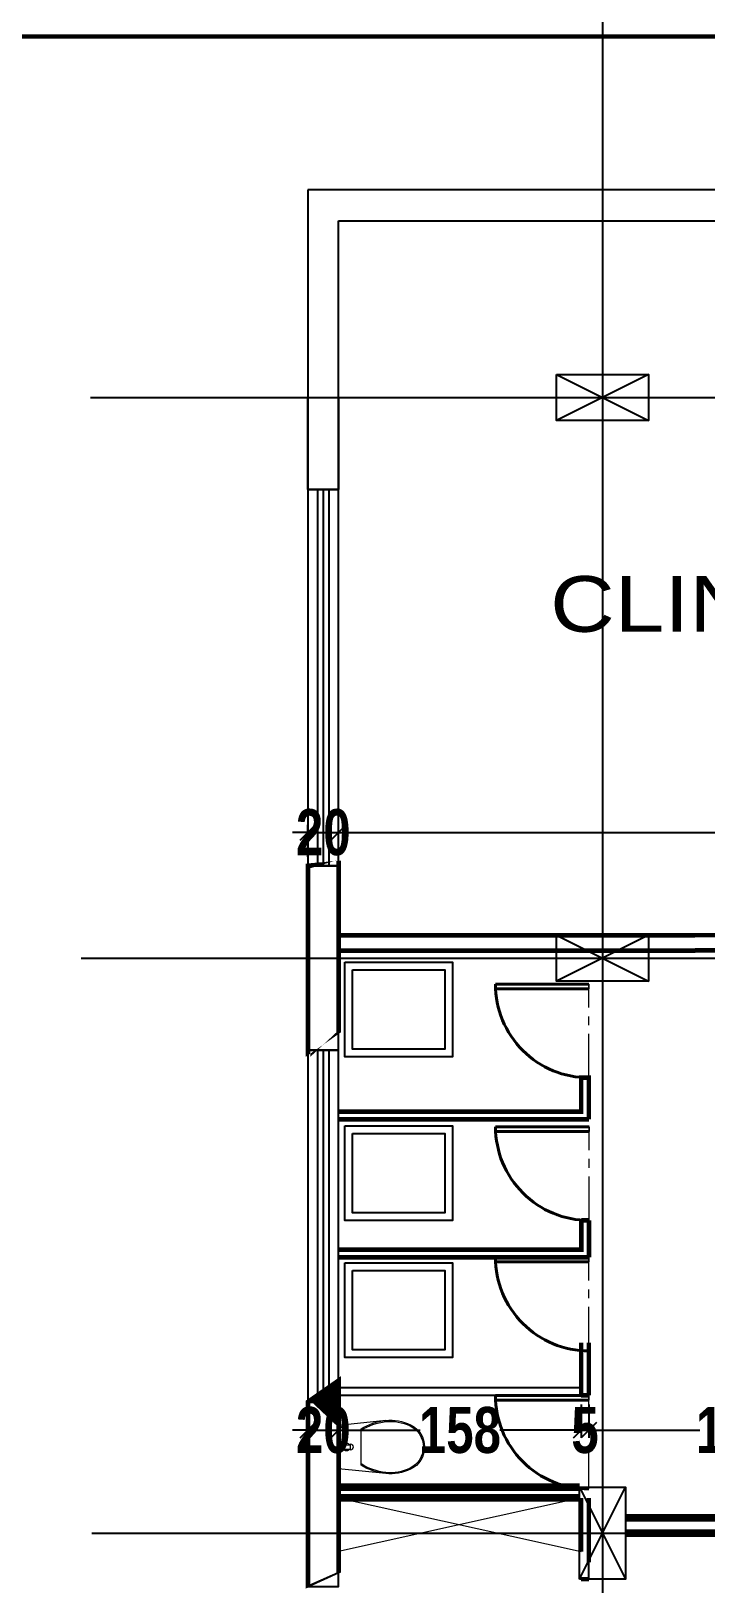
# Model space of a CAD drawing. Extents: x 285329 to 658348, y -83126 to -16980.
# Drawn here: x 340719 to 341158, y -40231 to -39220 of the extents above; entities that cross this region are included whole.
import ezdxf

# ---------------------------------------------------------------- set-up
doc = ezdxf.new("R2010")
doc.units = 0
doc.linetypes.add('CENTER', pattern=[50.79999999999998, 31.75, -6.349999999999998, 6.349999999999998, -6.349999999999998])
doc.layers.get('0').update_dxf_attribs({"linetype": 'CONTINUOUS'})
doc.layers.get('DEFPOINTS').update_dxf_attribs({"color": 9, "linetype": 'CONTINUOUS'})
for name, color, linetype, lineweight in [('02 wall', 3, 'CONTINUOUS', 60), ('A-Axis', 1, 'CENTER', 9), ('A-Door', 5, 'CONTINUOUS', 15), ('A-text function', 30, 'CONTINUOUS', 20), ('SECTION-ar', 131, 'CONTINUOUS', 40), ('VIS', 8, 'CONTINUOUS', 18)]:
    doc.layers.add(name, color=color, linetype=linetype, lineweight=lineweight)
for name, color, linetype in [('04-SANITARY', 1, 'CONTINUOUS'), ('AXIS', 1, 'CONTINUOUS'), ('COLUMN', 5, 'CONTINUOUS'), ('FURNITURE', 4, 'CONTINUOUS'), ('WALL', 7, 'CONTINUOUS'), ('WALL1', 2, 'CONTINUOUS')]:
    doc.layers.add(name, color=color, linetype=linetype)
doc.styles.add('ARIAL', font='BOD_CB.TTF', dxfattribs={"width": 1.199999999999999})
doc.styles.add('CITYBLUEPRINT', font='cityb___.ttf', dxfattribs={"width": 0.8})
doc.dimstyles.new('50', dxfattribs={"dimtxt": 30, "dimasz": 10, "dimexe": 5, "dimexo": 6, "dimgap": 5, "dimtad": 0, "dimdec": 0, "dimdsep": 46, "dimtxsty": 'CITYBLUEPRINT', "dimblk1": 'OBLIQUE', "dimblk2": 'OBLIQUE', "dimsah": 1, "dimcen": 0.05, "dimdle": 0.03, "dimclre": 22, "dimclrt": 7, "dimadec": 0, "dimazin": 0, "dimtfac": 1, "dimtdec": 0, "dimtix": 1, "dimtmove": 0, "dimatfit": 3, "dimldrblk": 'OBLIQUE', "dimfxl": 1, "dimtolj": 1, "dimtzin": 0, "dimarcsym": 0})

# ---------------------------------------------------------------- blocks, each defined once
blk = doc.blocks.new('site77')
at = {"layer": 'WALL', "linetype": 'Continuous', "const_width": 3}
blk.add_lwpolyline([(159633.4182129309, -32835.69352747884), (157318.4182129309, -32835.69352747884), (157318.4182129309, -36546.69352747884), (159235.4182129309, -36546.69352747884)], dxfattribs=at)
blk = doc.blocks.new('COLUMN')
at = {"layer": 'AXIS'}
for p, q in [((236924.6994773077, -9644.256519553426), (236984.6994773077, -9674.256519553428)), ((236984.6994773077, -9644.256519553426), (236924.6994773077, -9674.256519553428))]:
    blk.add_line(p, q, dxfattribs=at)
at = {"layer": 'COLUMN'}
blk.add_lwpolyline([(236924.6994773077, -9644.256519553426), (236984.6994773077, -9644.256519553426), (236984.6994773077, -9674.256519553428), (236924.6994773077, -9674.256519553428)], close=True, dxfattribs=at)
blk = doc.blocks.new('cbcb')
at = {"layer": 'AXIS'}
for p, q in [((327577.9315000264, -10741.61950025301), (327577.9470247301, -14318.49694649232)), ((327244.2507218334, -11089.20404524359), (329571.9645302784, -11089.20404524359)), ((327238.2091326472, -11454.49993772513), (329573.7335894114, -11454.49993772513)), ((327245.1073518688, -11829.25085085377), (329571.9645302784, -11829.25085085377))]:
    blk.add_line(p, q, dxfattribs=at)
at = {"layer": 'WALL', "linetype": 'Continuous'}
for p in [(90623.24754742248, -1429.947525690168), (90623.24754742248, -1795.243418171707)]:
    blk.add_blockref('COLUMN', p, dxfattribs=at)
at = {"layer": 'WALL', "linetype": 'Continuous', "rotation": 90}
blk.add_blockref('COLUMN', (317918.6905051768, -248783.9503281615), dxfattribs=at)
blk = doc.blocks.new('D70')
at = {"layer": 'A-Axis'}
blk.add_line((307725.0642755921, -30884.76289640172), (307725.0642755921, -30817.07946808813), dxfattribs=at)
at = {"layer": 'A-Door'}
for p, q in [((307725.0642755921, -30817.07946808813), (307725.0642755921, -30820.45102590095)), ((307792.7477039057, -30817.07946808813), (307792.7477039057, -30820.45102590095))]:
    blk.add_line(p, q, dxfattribs=at)
at = {"layer": 'SECTION-ar', "ltscale": 20}
for p, q in [((307725.0642755921, -30817.07946808813), (307792.7477039057, -30817.07946808813)), ((307792.7477039057, -30820.45102590095), (307725.0642755921, -30820.45102590096))]:
    blk.add_line(p, q, dxfattribs=at)
at = {"layer": 'SECTION-ar', "ltscale": 20, "extrusion": (0, 0, -0.9999999999999999)}
blk.add_ellipse((307725.0642755921, -30817.07946808812), major_axis=(-47.85941113449373, 47.85941113449371), ratio=0.9999999999997696, start_param=2.356194490192228, end_param=3.926990816987356, dxfattribs=at)
blk = doc.blocks.new('WC B Outlet 10_2')
at = {"layer": '04-SANITARY', "linetype": 'Continuous', "lineweight": 18}
for p, q in [((1.652630929415893, 253.415244896948), (34.02613799566284, 560.0003690034109)), ((34.02613799566284, 560.0003690034109), (315.9757299911857, 560.0003690034109)), ((150, 560), (150, 555)), ((150, 555), (200, 555)), ((160.9999999999999, 555), (160.9999999999999, 485)), ((189, 555), (189, 485)), ((200, 555), (200, 560)), ((348.3473690705841, 253.415244896948), (315.9757299911857, 560.0003690034109)), ((293.2116466454004, 413.4456105505925), (56.78835335459954, 413.4456105505925)), ((155, 485), (195, 485))]:
    blk.add_line(p, q, dxfattribs=at)
for centre, radius, start, end in [((175, 509), 25, 126.86, 233.14), ((175, 509), 25, 306.86, 53.14), ((175, 485), 20, 180, 360)]:
    blk.add_arc(centre, radius, start, end, dxfattribs=at)
for centre, major_axis, ratio, start_param, end_param in [((366.6320768428121, 213.7321385370771), (2.28e-14, 372.4739822169221), 0.9854879328436509, 1.004890070028555, 1.464054473186088), ((366.6320768428121, 213.7321385370771), (2.23e-14, 364.5680501935398), 0.9854879328436512, 0.9910538859346892, 1.464054435792046), ((-16.63207684281215, 213.7321385370771), (2.23e-14, 364.5680501935398), 0.9854879328436512, 4.819130871387538, 5.292131421244896), ((-16.63207684281215, 213.7321385370771), (2.28e-14, 372.4739822169221), 0.9854879328436509, 4.819130833993498, 5.278295237151031), ((290.3664025608954, 222.0243369042878), (1.8e-14, 294.6422615664186), 0.9854879328436512, 1.464054686782884, 2.031138741552837), ((290.3664025608954, 222.0243369042878), (1.76e-14, 286.736299926247), 0.9854879328436513, 1.464054645127936, 2.031138725444663), ((59.6335974391046, 222.0243369042878), (1.76e-14, 286.736299926247), 0.9854879328436513, 4.252046604869464, 4.819130662051649), ((59.6335974391046, 222.0243369042878), (1.8e-14, 294.6422615664186), 0.9854879328436512, 4.252046565626748, 4.819130620396702), ((175, 163.9745650003017), (1e-14, 163.9745650003017), 0.9854879328436512, 2.031138746095597, 3.141592653589793), ((175, 163.9745650003017), (9.6e-15, 156.0685737433407), 0.9854879328436513, 2.031138716383253, 3.141592653589793), ((175, 163.9745650003017), (9.6e-15, 156.0685737433407), 0.9854879328436513, 3.141592653589793, 4.252046590796332), ((175, 163.9745650003017), (1e-14, 163.9745650003017), 0.9854879328436512, 3.141592653589793, 4.252046358811933), ((175, 163.9745650003017), (1e-14, 163.9745650003017), 0.9854879328436512, 3.141592653589793, 4.252046358811933)]:
    blk.add_ellipse(centre, major_axis=major_axis, ratio=ratio, start_param=start_param, end_param=end_param, dxfattribs=at)
blk = doc.blocks.new('_Oblique')
at = {"color": 0, "lineweight": -2}
blk.add_line((-0.5, -0.5), (0.5, 0.5), dxfattribs=at)
blk = doc.blocks.new('*D2380')
at = {"layer": 'DEFPOINTS', "color": 0, "linetype": 'Continuous', "lineweight": 5, "transparency": 16777216}
for p in [(340899.0839507262, -40132.27142774375), (340919.083950726, -40131.29949610882), (340919.083950726, -40132.27142774375)]:
    blk.add_point(p, dxfattribs=at)
at = {"layer": 'VIS', "color": 22, "linetype": 'Continuous', "lineweight": -2, "transparency": 16777216}
for p, q in [((340899.0839507262, -40126.27142774375), (340899.0839507262, -40126.29949610882)), ((340919.083950726, -40126.27142774375), (340919.083950726, -40126.29949610882))]:
    blk.add_line(p, q, dxfattribs=at)
at = {"layer": 'VIS', "color": 0, "linetype": 'Continuous', "lineweight": -2, "transparency": 16777216}
for p, q in [((340899.0839507262, -40131.29949610882), (340889.0839507262, -40131.29949610882)), ((340899.0839507262, -40131.29949610882), (340919.083950726, -40131.29949610882)), ((340919.083950726, -40131.29949610882), (340929.083950726, -40131.29949610882))]:
    blk.add_line(p, q, dxfattribs=at)
at = {"layer": 'VIS', "color": 0, "linetype": 'Continuous', "lineweight": -2, "transparency": 16777216, "xscale": 10, "yscale": 10, "zscale": 10}
blk.add_blockref('_Oblique', (340899.0839507262, -40131.29949610882), dxfattribs=at)
at = {"layer": 'VIS', "color": 0, "linetype": 'Continuous', "lineweight": -2, "transparency": 16777216, "xscale": 10, "yscale": 10, "zscale": 10, "rotation": 180}
blk.add_blockref('_Oblique', (340919.083950726, -40131.29949610882), dxfattribs=at)
at = {"layer": 'VIS', "color": 7, "linetype": 'Continuous', "lineweight": 5, "transparency": 16777216, "insert": (340909.0839507261, -40131.29949610882), "char_height": 30, "attachment_point": 5, "style": 'CITYBLUEPRINT'}
blk.add_mtext('\\A1;20', dxfattribs=at)
blk = doc.blocks.new('*D2381')
at = {"layer": 'DEFPOINTS', "color": 0, "linetype": 'Continuous', "lineweight": 5, "transparency": 16777216}
for p in [(341077.1051292454, -40108.5785074874), (340919.083950726, -40132.27142774375), (341077.1051292454, -40131.29949610882)]:
    blk.add_point(p, dxfattribs=at)
at = {"layer": 'VIS', "color": 22, "linetype": 'Continuous', "lineweight": -2, "transparency": 16777216}
for p, q in [((341077.1051292454, -40114.5785074874), (341077.1051292454, -40136.29949610882)), ((340919.083950726, -40126.27142774375), (340919.083950726, -40126.29949610882))]:
    blk.add_line(p, q, dxfattribs=at)
at = {"layer": 'VIS', "color": 0, "linetype": 'Continuous', "lineweight": -2, "transparency": 16777216}
for p, q in [((340919.053950726, -40131.29949610882), (340972.128163896, -40131.29949610882)), ((341077.1351292454, -40131.29949610882), (341024.0609160754, -40131.29949610882))]:
    blk.add_line(p, q, dxfattribs=at)
at = {"layer": 'VIS', "color": 0, "linetype": 'Continuous', "lineweight": -2, "transparency": 16777216, "xscale": 10, "yscale": 10, "zscale": 10, "rotation": 180}
blk.add_blockref('_Oblique', (340919.083950726, -40131.29949610882), dxfattribs=at)
at = {"layer": 'VIS', "color": 0, "linetype": 'Continuous', "lineweight": -2, "transparency": 16777216, "xscale": 10, "yscale": 10, "zscale": 10}
blk.add_blockref('_Oblique', (341077.1051292454, -40131.29949610882), dxfattribs=at)
at = {"layer": 'VIS', "color": 7, "linetype": 'Continuous', "lineweight": 5, "transparency": 16777216, "insert": (340998.0945399857, -40131.29949610882), "char_height": 30, "attachment_point": 5, "style": 'CITYBLUEPRINT'}
blk.add_mtext('\\A1;158', dxfattribs=at)
blk = doc.blocks.new('*D2382')
at = {"layer": 'DEFPOINTS', "color": 0, "linetype": 'Continuous', "lineweight": 5, "transparency": 16777216}
for p in [(341077.1051292454, -40108.5785074874), (341082.1051287976, -40108.5785074874), (341082.1051287976, -40131.29949610882)]:
    blk.add_point(p, dxfattribs=at)
at = {"layer": 'VIS', "color": 22, "linetype": 'Continuous', "lineweight": -2, "transparency": 16777216}
for p, q in [((341077.1051292454, -40114.5785074874), (341077.1051292454, -40136.29949610882)), ((341082.1051287976, -40114.5785074874), (341082.1051287976, -40136.29949610882))]:
    blk.add_line(p, q, dxfattribs=at)
at = {"layer": 'VIS', "color": 0, "linetype": 'Continuous', "lineweight": -2, "transparency": 16777216}
for p, q in [((341077.1051292454, -40131.29949610882), (341067.1051292454, -40131.29949610882)), ((341077.1051292454, -40131.29949610882), (341082.1051287976, -40131.29949610882)), ((341082.1051287976, -40131.29949610882), (341092.1051287976, -40131.29949610882))]:
    blk.add_line(p, q, dxfattribs=at)
at = {"layer": 'VIS', "color": 0, "linetype": 'Continuous', "lineweight": -2, "transparency": 16777216, "xscale": 10, "yscale": 10, "zscale": 10}
blk.add_blockref('_Oblique', (341077.1051292454, -40131.29949610882), dxfattribs=at)
at = {"layer": 'VIS', "color": 0, "linetype": 'Continuous', "lineweight": -2, "transparency": 16777216, "xscale": 10, "yscale": 10, "zscale": 10, "rotation": 180}
blk.add_blockref('_Oblique', (341082.1051287976, -40131.29949610882), dxfattribs=at)
at = {"layer": 'VIS', "color": 7, "linetype": 'Continuous', "lineweight": 5, "transparency": 16777216, "insert": (341079.6051290215, -40131.29949610882), "char_height": 30, "attachment_point": 5, "style": 'CITYBLUEPRINT'}
blk.add_mtext('\\A1;5', dxfattribs=at)
blk = doc.blocks.new('*D2383')
at = {"layer": 'DEFPOINTS', "color": 0, "linetype": 'Continuous', "lineweight": 5, "transparency": 16777216}
for p in [(341275.2688934556, -40085.69903944462), (341082.1051287976, -40108.5785074874), (341275.2688934556, -40131.29949610882)]:
    blk.add_point(p, dxfattribs=at)
at = {"layer": 'VIS', "color": 22, "linetype": 'Continuous', "lineweight": -2, "transparency": 16777216}
for p, q in [((341275.2688934556, -40091.69903944462), (341275.2688934556, -40136.29949610882)), ((341082.1051287976, -40114.5785074874), (341082.1051287976, -40136.29949610882))]:
    blk.add_line(p, q, dxfattribs=at)
at = {"layer": 'VIS', "color": 0, "linetype": 'Continuous', "lineweight": -2, "transparency": 16777216}
for p, q in [((341082.0751287976, -40131.29949610882), (341154.5139102549, -40131.29949610882)), ((341275.2988934556, -40131.29949610882), (341202.8601119983, -40131.29949610882))]:
    blk.add_line(p, q, dxfattribs=at)
at = {"layer": 'VIS', "color": 0, "linetype": 'Continuous', "lineweight": -2, "transparency": 16777216, "xscale": 10, "yscale": 10, "zscale": 10, "rotation": 180}
blk.add_blockref('_Oblique', (341082.1051287976, -40131.29949610882), dxfattribs=at)
at = {"layer": 'VIS', "color": 0, "linetype": 'Continuous', "lineweight": -2, "transparency": 16777216, "xscale": 10, "yscale": 10, "zscale": 10}
blk.add_blockref('_Oblique', (341275.2688934556, -40131.29949610882), dxfattribs=at)
at = {"layer": 'VIS', "color": 7, "linetype": 'Continuous', "lineweight": 5, "transparency": 16777216, "insert": (341178.6870111266, -40131.29949610882), "char_height": 30, "attachment_point": 5, "style": 'CITYBLUEPRINT'}
blk.add_mtext('\\A1;193', dxfattribs=at)
blk = doc.blocks.new('*D2391')
at = {"layer": 'DEFPOINTS', "color": 0, "linetype": 'Continuous', "lineweight": 5, "transparency": 16777216}
for p in [(340919.0713954973, -39741.7459744142), (340899.0713954972, -39763.54180026331), (340919.0713954973, -39763.54180026334)]:
    blk.add_point(p, dxfattribs=at)
at = {"layer": 'VIS', "color": 0, "linetype": 'Continuous', "lineweight": -2, "transparency": 16777216}
for p, q in [((340899.0713954972, -39741.7459744142), (340889.0713954972, -39741.7459744142)), ((340899.0713954972, -39741.7459744142), (340919.0713954973, -39741.7459744142)), ((340919.0713954973, -39741.7459744142), (340929.0713954973, -39741.7459744142))]:
    blk.add_line(p, q, dxfattribs=at)
at = {"layer": 'VIS', "color": 22, "linetype": 'Continuous', "lineweight": -2, "transparency": 16777216}
for p, q in [((340899.0713954972, -39757.54180026331), (340899.0713954972, -39736.7459744142)), ((340919.0713954973, -39757.54180026334), (340919.0713954973, -39736.7459744142))]:
    blk.add_line(p, q, dxfattribs=at)
at = {"layer": 'VIS', "color": 0, "linetype": 'Continuous', "lineweight": -2, "transparency": 16777216, "xscale": 10, "yscale": 10, "zscale": 10}
blk.add_blockref('_Oblique', (340899.0713954972, -39741.7459744142), dxfattribs=at)
at = {"layer": 'VIS', "color": 0, "linetype": 'Continuous', "lineweight": -2, "transparency": 16777216, "xscale": 10, "yscale": 10, "zscale": 10, "rotation": 180}
blk.add_blockref('_Oblique', (340919.0713954973, -39741.7459744142), dxfattribs=at)
at = {"layer": 'VIS', "color": 7, "linetype": 'Continuous', "lineweight": 5, "transparency": 16777216, "insert": (340909.0713954972, -39741.7459744142), "char_height": 30, "attachment_point": 5, "style": 'CITYBLUEPRINT'}
blk.add_mtext('\\A1;20', dxfattribs=at)
blk = doc.blocks.new('*D2392')
at = {"layer": 'DEFPOINTS', "color": 0, "linetype": 'Continuous', "lineweight": 5, "transparency": 16777216}
for p in [(341543.9376245681, -39741.7459744142), (341543.9376245681, -39741.83515567754), (340919.0713954973, -39763.54180026334)]:
    blk.add_point(p, dxfattribs=at)
at = {"layer": 'VIS', "color": 22, "linetype": 'Continuous', "lineweight": -2, "transparency": 16777216}
for p, q in [((341543.9376245681, -39735.83515567754), (341543.9376245681, -39736.7459744142)), ((340919.0713954973, -39757.54180026334), (340919.0713954973, -39736.7459744142))]:
    blk.add_line(p, q, dxfattribs=at)
at = {"layer": 'VIS', "color": 0, "linetype": 'Continuous', "lineweight": -2, "transparency": 16777216}
for p, q in [((340919.0413954973, -39741.7459744142), (341200.4721314524, -39741.7459744142)), ((341543.9676245681, -39741.7459744142), (341262.536888613, -39741.7459744142))]:
    blk.add_line(p, q, dxfattribs=at)
at = {"layer": 'VIS', "color": 0, "linetype": 'Continuous', "lineweight": -2, "transparency": 16777216, "xscale": 10, "yscale": 10, "zscale": 10, "rotation": 180}
blk.add_blockref('_Oblique', (340919.0713954973, -39741.7459744142), dxfattribs=at)
at = {"layer": 'VIS', "color": 0, "linetype": 'Continuous', "lineweight": -2, "transparency": 16777216, "xscale": 10, "yscale": 10, "zscale": 10}
blk.add_blockref('_Oblique', (341543.9376245681, -39741.7459744142), dxfattribs=at)
at = {"layer": 'VIS', "color": 7, "linetype": 'Continuous', "lineweight": 5, "transparency": 16777216, "insert": (341231.5045100327, -39741.7459744142), "char_height": 30, "attachment_point": 5, "style": 'CITYBLUEPRINT'}
blk.add_mtext('\\A1;625', dxfattribs=at)

msp = doc.modelspace()

# ---------------------------------------------------------------- linework, layer by layer
at = {"layer": 'AXIS'}
msp.add_line((340919.0713954979, -39458.24590778176), (343085.5200230855, -39458.24590778176), dxfattribs=at)
at = {"layer": 'FURNITURE', "ltscale": 3}
for points in [[(340919.0713954976, -39518.24590778031), (340899.0713954976, -39518.24590778029), (340899.0713954973, -39763.54180026331), (340919.0713954973, -39763.54180026334)], [(340905.2424550981, -39763.54180026333), (340912.9003358965, -39763.54180026334), (340912.9003358968, -39518.24590778031), (340905.2424550986, -39518.24590778029)], [(340923.1998215087, -39826.15575876902), (340993.2719248967, -39826.15575876902), (340993.2719248967, -39887.94899183016), (340923.1998215087, -39887.94899183016)], [(340928.1998215088, -39831.15575876902), (340988.2719248969, -39831.15575876902), (340988.2719248969, -39882.94899183017), (340928.1998215088, -39882.94899183017)], [(340919.0839507267, -39883.54180026334), (340899.0839507267, -39883.54180026331), (340899.0839507263, -40113.00691929505), (340919.0839507263, -40113.00691929507)], [(340905.2550103271, -40113.00691929506), (340912.9128911255, -40113.00691929507), (340912.9128911258, -39883.54180026334), (340905.2550103278, -39883.54180026333)], [(340923.1998215087, -39932.7951157857), (340993.2719248967, -39932.7951157857), (340993.2719248967, -39994.58834884685), (340923.1998215087, -39994.58834884685)], [(340928.1998215088, -39937.79511578571), (340988.2719248969, -39937.79511578571), (340988.2719248969, -39989.58834884685), (340928.1998215088, -39989.58834884685)], [(340923.1998215087, -40022.10551087793), (340993.2719248967, -40022.10551087793), (340993.2719248967, -40083.89874393908), (340923.1998215087, -40083.89874393908)], [(340928.1998215088, -40027.10551087794), (340988.2719248969, -40027.10551087794), (340988.2719248969, -40078.89874393908), (340928.1998215088, -40078.89874393908)]]:
    msp.add_lwpolyline(points, close=True, dxfattribs=at)
at = {"layer": 'VIS', "linetype": 'Continuous', "lineweight": 5}
for p, q in [((340919.0839507261, -40175.3427277787), (341077.1051292453, -40210.34272777857)), ((340919.083950726, -40210.0569336818), (341076.0257462352, -40175.34272777872))]:
    msp.add_line(p, q, dxfattribs=at)
at = {"layer": 'WALL', "linetype": 'Continuous'}
for p, q in [((340899.0713954977, -39323.0813214608), (340899.0713954976, -39518.24590778029)), ((341323.5025175372, -39323.08132151571), (340899.0713954977, -39323.0813214608)), ((340919.0713954976, -39518.24590778031), (340919.0713954976, -39343.08132151567)), ((340919.0713954976, -39343.08132151567), (341323.5025175372, -39343.08132151554)), ((340899.0713954976, -39518.24590778029), (340899.0713954977, -39458.24590778029)), ((340919.0713954979, -39458.2459077803), (340919.0713954976, -39518.24590778031)), ((340899.0713954976, -39518.24590778029), (340919.0713954976, -39518.24590778031)), ((340919.0713954976, -39518.24590778031), (340899.0713954976, -39518.24590778029)), ((341077.1051292454, -40103.57850748741), (340919.0839507259, -40103.57850748741)), ((341077.1051292454, -40108.57850748741), (340919.0839507259, -40108.57850748741)), ((341082.1051292455, -40228.29271339183), (341082.1051292455, -40198.24269900527))]:
    msp.add_line(p, q, dxfattribs=at)
at = {"layer": 'WALL', "linetype": 'Continuous', "const_width": 3}
for points in [[(340899.0713954972, -39823.54180026331), (340899.0713954972, -39763.54180026331), (340919.0713954973, -39763.54180026334), (340919.0713954971, -39823.54180026334), (340919.071395497, -39883.54180026334), (340899.071395497, -39883.54180026331), (340899.0713954972, -39823.54180026331)], [(340919.0713954971, -39808.69145215016), (341513.5026243876, -39808.54180026334)], [(340919.0713954971, -39808.69145215016), (341151.253176375, -39808.69145215016)], [(340919.0713954971, -39818.69145215016), (341151.253176375, -39818.69145215016)], [(340919.0713954971, -39818.69145215016), (341151.253176375, -39818.69145215016)], [(340919.0713954971, -39818.69145215016), (341151.5362512866, -39818.69145215016)], [(341141.5362512865, -39818.69145215016), (341151.5362512866, -39818.69145215016)], [(341151.253176375, -39818.53739000617), (341513.5026243876, -39818.53739000617)], [(340919.4126957714, -39923.57850748741), (341077.1051291624, -39923.57850748741), (341077.1051287975, -39901.58281992245), (341082.1051287976, -39901.58281992245), (341082.1051292455, -39928.57850748741)], [(340919.4126957714, -39928.57850748741), (341082.1051292455, -39928.57850748741)], [(341077.1051292454, -39928.57850748741), (341082.1051292455, -39928.57850748741)], [(341077.1051292454, -39928.57850748741), (341082.1051292455, -39928.57850748741)], [(340919.5296579108, -40013.57850748741), (341077.2220912919, -40013.57850748741), (341077.222090937, -39994.4935929697)], [(341077.222090937, -39994.4935929697), (341082.2220909371, -39994.4935929697)], [(341077.222090937, -39994.4935929697), (341082.2220909371, -39994.4935929697)], [(341082.222091385, -40018.57850748745), (341082.2220909371, -39994.4935929697)], [(340919.5296579108, -40018.57850748745), (341082.222091385, -40018.57850748745)], [(341077.1051292454, -40108.57850748743), (341077.1051292454, -40074.14454334194)], [(341082.1051292455, -40108.57850748743), (341082.1051292455, -40074.14454334194)], [(341077.1051292454, -40108.57850748743), (341082.1051292455, -40108.57850748743)], [(341077.1051292454, -40108.57850748743), (341082.1051292455, -40108.57850748743)], [(340899.0839507261, -40173.00691929504), (340899.0839507263, -40113.00691929505), (340919.0839507263, -40113.00691929507), (340919.0839507262, -40173.00691929508), (340919.0839507261, -40233.00691929507), (340899.0839507261, -40233.00691929504), (340899.0839507261, -40173.00691929504)], [(341077.1051292454, -40198.29271339197), (341077.1051292454, -40198.24269900527)], [(341082.1051292455, -40198.29271339197), (341082.1051292455, -40198.24269900527)], [(341077.1051292454, -40228.292713392), (341082.1051292455, -40228.292713392)], [(341077.1051292454, -40228.292713392), (341082.1051292455, -40228.292713392)]]:
    msp.add_lwpolyline(points, dxfattribs=at)
at = {"layer": 'WALL', "linetype": 'Continuous'}
for points in [[(340919.0713954973, -39763.54180026334), (340899.0713954972, -39763.54180026331), (340899.071395497, -39883.54180026331), (340919.071395497, -39883.54180026334)], [(340919.0839507263, -40113.00691929507), (340899.0839507263, -40113.00691929505), (340899.0839507261, -40233.00691929504), (340919.0839507261, -40233.00691929507)]]:
    msp.add_lwpolyline(points, close=True, dxfattribs=at)
at = {"layer": 'WALL', "linetype": 'Continuous', "ltscale": 3, "const_width": 5}
for points in [[(340919.0839507261, -40168.292713392), (341076.0257462352, -40168.292713392)], [(340919.0839507261, -40175.292713392), (341076.0257462352, -40175.292713392)], [(341106.0257462352, -40188.24269900528), (341688.7829680283, -40188.24269900528)], [(341128.5607429002, -40198.24269900527), (341106.0257462352, -40198.24269900503), (341688.7829680283, -40198.29271339197)], [(341106.0257462352, -40198.24269900527), (341579.0376210527, -40198.24269900527), (341579.0376210527, -40198.24269900527)]]:
    msp.add_lwpolyline(points, dxfattribs=at)
at = {"layer": 'WALL', "linetype": 'Continuous'}
for points in [[(341082.1051292455, -40175.3427277787, 3, 3, 0), (341082.1051292455, -40217.34272777855, 0, 0, 0), (340919.083950726, -40217.34272777842, 0, 0, 0)], [(341077.1051292453, -40175.3427277787, 3, 3, 0), (341077.1051292453, -40210.34272777857, 0, 0, 0), (340919.083950726, -40210.34272777842, 0, 0, 0)]]:
    msp.add_lwpolyline(points, format="xyseb", dxfattribs=at)
at = {"layer": 'WALL1'}
for p, q in [((340909.0713954976, -39518.24590778029), (340909.0713954974, -39763.54180026333)), ((340909.0839507267, -39883.54180026333), (340909.0839507263, -40113.00691929506))]:
    msp.add_line(p, q, dxfattribs=at)

# ---------------------------------------------------------------- block references
at = {"layer": '02 wall', "xscale": -0.1000000005587935, "yscale": 0.1000000005587935, "zscale": 0.1000000005587935, "rotation": 90}
msp.add_blockref('WC B Outlet 10_2', (340975.0839879393, -40124.69357233107), dxfattribs=at)
at = {"layer": 'VIS', "linetype": 'Continuous', "lineweight": 5}
msp.add_blockref('cbcb', (13513.078721505, -28369.0418625382), dxfattribs=at)
at = {"layer": 'WALL', "linetype": 'Continuous'}
msp.add_blockref('site77', (183337.9802872671, -6387.387794036869), dxfattribs=at)
at = {"layer": 'WALL', "linetype": 'Continuous', "xscale": -0.900000000001455, "yscale": 0.900000000001455, "zscale": 0.900000000001455}
for p in [(618034.6629772782, -12105.29621311593), (618034.7799394177, -12198.20698616323), (618034.6629772782, -12283.20698616326), (618034.6629772782, -12373.20698616324)]:
    msp.add_blockref('D70', p, dxfattribs=at)

# ---------------------------------------------------------------- texts
at = {"layer": 'A-text function', "insert": (341056.9160477763, -39574.68000652563), "char_height": 36.2879999999945, "width": 1099.354111999845, "attachment_point": 1, "style": 'ARIAL'}
msp.add_mtext('CLINIC/ MEDICAL RM', dxfattribs=at)

# ---------------------------------------------------------------- dimensions: what is measured, and where the dimension line sits
at = {"layer": 'VIS', "linetype": 'Continuous', "lineweight": 5}
for base, p1, p2, picture, middle in [((340919.0713954973, -39741.7459744142), (340899.0713954972, -39763.54180026331), (340919.0713954973, -39763.54180026334), '*D2391', (340909.0713954972, -39741.7459744142)), ((340919.083950726, -40131.29949610882), (340899.0839507262, -40132.27142774375), (340919.083950726, -40132.27142774375), '*D2380', (340909.0839507261, -40131.29949610882))]:
    dim = msp.add_linear_dim(base=base, p1=p1, p2=p2, dimstyle='50', dxfattribs=at)
    dim.commit()
    dim.dimension.update_dxf_attribs({"geometry": picture, "text_midpoint": middle})
for base, p1, p2, picture, middle in [((341543.9376245681, -39741.7459744142), (340919.0713954973, -39763.54180026334), (341543.9376245681, -39741.83515567754), '*D2392', (341231.5045100327, -39741.7459744142)), ((341275.2688934556, -40131.29949610882), (341082.1051287976, -40108.5785074874), (341275.2688934556, -40085.69903944462), '*D2383', (341178.6870111266, -40131.29949610882)), ((341077.1051292454, -40131.29949610882), (340919.083950726, -40132.27142774375), (341077.1051292454, -40108.5785074874), '*D2381', (340998.0945399857, -40131.29949610882)), ((341082.1051287976, -40131.29949610882), (341077.1051292454, -40108.5785074874), (341082.1051287976, -40108.5785074874), '*D2382', (341079.6051290215, -40131.29949610882))]:
    dim = msp.add_linear_dim(base=base, p1=p1, p2=p2, dimstyle='50', override={"dimtmove": 1}, dxfattribs=at)
    dim.commit()
    dim.dimension.update_dxf_attribs({"geometry": picture, "text_midpoint": middle})

doc.saveas('drawing.dxf')
